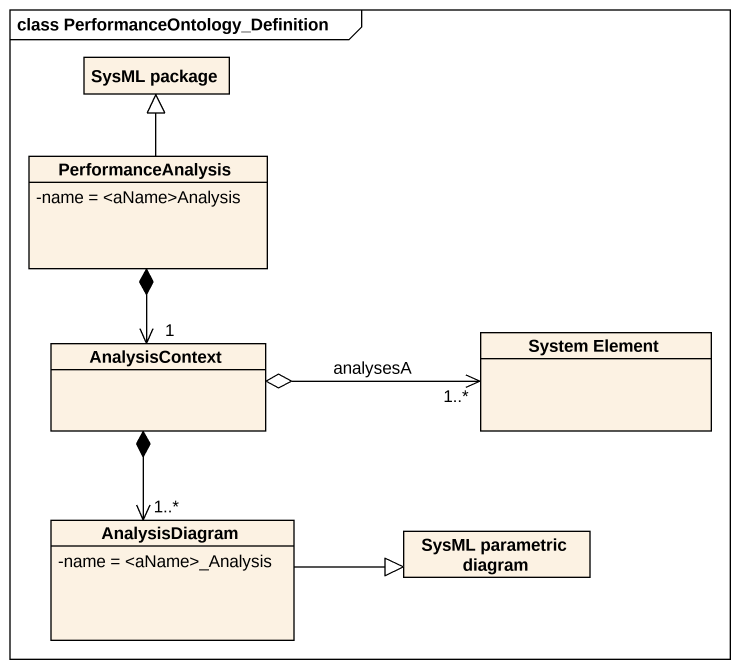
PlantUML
@startuml
mainframe class PerformanceOntology_Definition
hide circle
hide empty members
skinparam classAttributeIconSize 0
class "SysML package" as SysML_package
class PerformanceAnalysis {
  -name = <aName>Analysis
}
class AnalysisContext
class "System Element" as System_Element
class AnalysisDiagram {
  -name = <aName>_Analysis
}
class "SysML parametric diagram" as SysML_parametric_diagram
PerformanceAnalysis -up-|> SysML_package
PerformanceAnalysis *--> "1" AnalysisContext
AnalysisContext o-right-> "1..*" System_Element : analysesA
AnalysisContext *--> "1..*" AnalysisDiagram
AnalysisDiagram -right-|> SysML_parametric_diagram
@enduml
